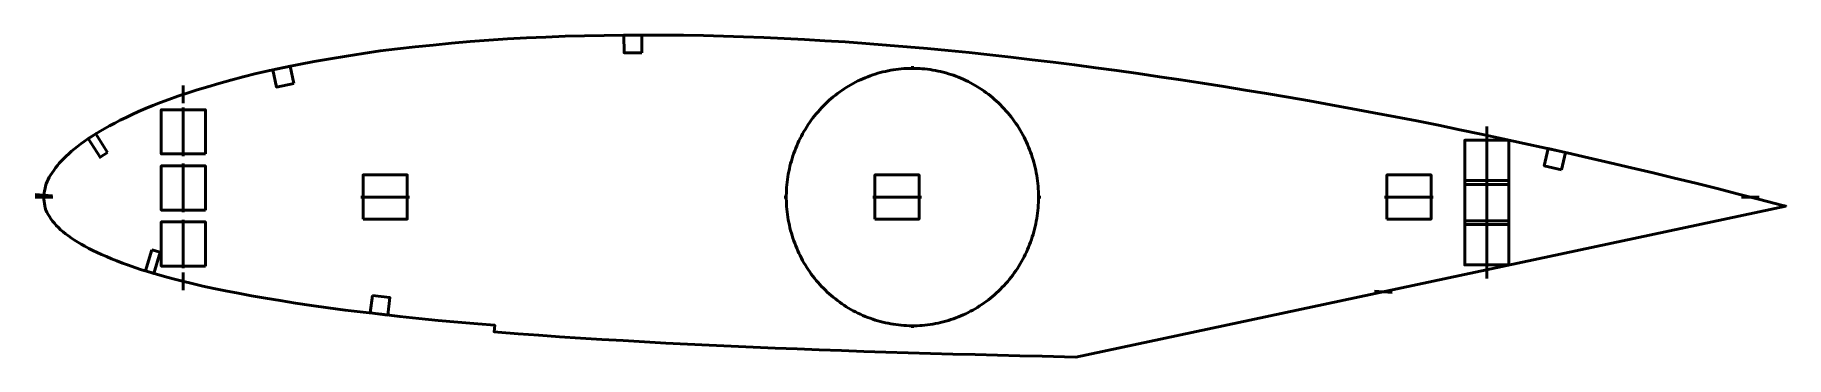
# Model space of a CAD drawing. Header units: metres. Extents: x -1 to 395, y 64 to 137.
import ezdxf

# ---------------------------------------------------------------- set-up
doc = ezdxf.new("R2010")
doc.units = ezdxf.units.M
doc.layers.add('Layer', color=1, linetype='Continuous', lineweight=50)

msp = doc.modelspace()

# ---------------------------------------------------------------- linework, layer by layer
at = {"layer": 'Layer'}
for p, q in [((197.58, 129.13), (197.58, 129.63)), ((32.58, 121.21), (32.58, 125.21)), ((32.58, 120.25), (32.58, 109.25)), ((327.58, 111.95), (327.58, 115.95)), ((327.58, 113.37), (327.58, 102.37)), ((32.58, 107.56), (32.58, 96.56)), ((327.58, 104.25), (327.58, 93.25)), ((3.02, 100.31), (-0.97, 100.6)), ((3.04, 100), (-0.96, 100)), ((83.77, 100), (72.77, 100)), ((169.04, 100), (168.54, 100)), ((199.6, 100), (188.6, 100)), ((226.12, 100), (226.62, 100)), ((315.44, 100), (304.44, 100)), ((385.16, 100), (389.16, 100)), ((327.58, 95.14), (327.58, 84.14)), ((32.58, 94.87), (32.58, 83.87)), ((327.58, 85.56), (327.58, 81.56)), ((32.58, 82.91), (32.58, 78.91)), ((302.14, 78.72), (306.13, 78.43)), ((197.58, 70.87), (197.58, 70.37))]:
    msp.add_line(p, q, dxfattribs=at)
for points in [[(395.26, 97.93), (395.26, 97.93), (394.22, 98.19), (389.38, 99.43), (384.54, 100.68), (379.7, 101.91), (374.86, 103.13), (370.02, 104.31), (365.17, 105.46), (360.3, 106.6), (355.44, 107.74), (350.59, 108.88), (345.74, 110), (340.89, 111.09), (336.03, 112.15), (331.17, 113.19), (326.3, 114.22), (321.45, 115.24), (316.59, 116.25), (311.74, 117.22), (306.88, 118.16), (302.01, 119.07), (297.15, 119.97), (292.29, 120.87), (287.44, 121.75), (282.59, 122.6), (277.74, 123.42), (272.89, 124.22), (268.04, 125), (263.19, 125.76), (258.35, 126.51), (253.52, 127.24), (248.7, 127.94), (243.87, 128.61), (239.06, 129.26), (234.24, 129.89), (229.44, 130.5), (224.65, 131.09), (219.88, 131.65), (215.13, 132.18), (210.4, 132.68), (205.69, 133.16), (201, 133.6), (196.33, 134.03), (191.67, 134.41), (187.02, 134.77), (182.38, 135.09), (177.75, 135.39), (173.13, 135.66), (168.53, 135.91), (163.95, 136.12), (159.37, 136.29), (154.81, 136.43), (150.27, 136.54), (145.74, 136.62), (141.23, 136.66), (136.74, 136.67), (132.27, 136.65), (127.82, 136.59), (123.4, 136.51), (119, 136.38), (114.63, 136.2), (110.28, 136), (105.98, 135.77), (101.71, 135.5), (97.49, 135.19), (93.3, 134.82), (89.16, 134.41), (85.08, 133.99), (81.07, 133.55), (77.13, 133.06), (73.27, 132.51), (69.49, 131.92), (65.8, 131.29), (62.21, 130.65), (58.73, 130), (55.38, 129.34), (52.16, 128.66), (49.07, 127.95), (46.12, 127.21), (43.31, 126.46), (40.64, 125.71), (38.11, 124.96), (35.72, 124.23), (33.45, 123.5), (31.33, 122.8), (29.33, 122.1), (27.46, 121.41), (25.69, 120.71), (24.03, 120.02), (22.47, 119.35), (21.01, 118.68), (19.62, 118.02), (18.32, 117.37), (17.08, 116.73), (15.92, 116.11), (14.82, 115.5), (13.78, 114.91), (12.8, 114.32), (11.88, 113.74), (11, 113.16), (10.17, 112.59), (9.38, 112.02), (8.65, 111.47), (7.95, 110.91), (7.29, 110.36), (6.67, 109.81), (6.08, 109.26), (5.53, 108.72), (5.02, 108.18), (4.53, 107.64), (4.08, 107.11), (3.66, 106.58), (3.27, 106.04), (2.91, 105.51), (2.56, 104.98), (2.25, 104.47), (1.98, 103.98), (1.76, 103.5), (1.58, 103.01), (1.42, 102.49), (1.29, 101.96), (1.17, 101.41), (1.08, 100.97), (1.02, 100.45), (1.04, 100.04), (1.06, 99.51), (1.09, 99), (1.14, 98.51), (1.22, 98.02), (1.34, 97.54), (1.5, 97.04), (1.71, 96.56), (1.97, 96.07), (2.28, 95.57), (2.62, 95.06), (3, 94.56), (3.4, 94.07), (3.84, 93.58), (4.32, 93.09), (4.83, 92.61), (5.37, 92.13), (5.96, 91.66), (6.59, 91.19), (7.25, 90.73), (7.95, 90.26), (8.7, 89.79), (9.49, 89.33), (10.31, 88.86), (11.18, 88.39), (12.1, 87.92), (13.07, 87.45), (14.1, 86.98), (15.18, 86.51), (16.33, 86.03), (17.54, 85.54), (18.82, 85.05), (20.18, 84.55), (21.61, 84.06), (23.14, 83.55), (24.76, 83.05), (26.5, 82.55), (28.35, 82.03), (30.31, 81.49), (32.39, 80.95), (34.62, 80.41), (36.98, 79.86), (39.5, 79.31), (42.17, 78.76), (45.01, 78.22), (48.03, 77.68), (51.19, 77.12), (54.51, 76.55), (57.98, 75.99), (61.6, 75.45), (65.36, 74.93), (69.25, 74.43), (73.28, 73.95), (77.4, 73.46), (81.62, 72.97), (85.91, 72.5), (90.29, 72.07), (94.74, 71.67), (99.27, 71.3), (103.05, 70.99), (102.93, 69.5), (103.73, 69.44), (108.35, 69.06), (113.03, 68.71), (117.74, 68.38), (122.49, 68.08), (127.28, 67.79), (132.09, 67.51), (136.94, 67.23), (141.81, 66.96), (146.7, 66.7), (151.62, 66.46), (156.56, 66.24), (161.51, 66.04), (166.49, 65.83), (171.48, 65.64), (176.49, 65.44), (181.51, 65.26), (186.55, 65.08), (191.59, 64.92), (196.65, 64.76), (201.7, 64.61), (206.76, 64.47), (211.81, 64.34), (216.85, 64.21), (221.89, 64.08), (226.92, 63.96), (234.58, 63.8), (395.26, 97.93)], [(226.12, 100), (226.11, 100.61), (226.09, 101.22), (226.06, 101.83), (226.02, 102.45), (225.96, 103.05), (225.89, 103.66), (225.81, 104.27), (225.71, 104.87), (225.61, 105.48), (225.49, 106.08), (225.36, 106.67), (225.21, 107.27), (225.06, 107.86), (224.89, 108.45), (224.71, 109.03), (224.52, 109.61), (224.31, 110.19), (224.1, 110.76), (223.87, 111.32), (223.63, 111.88), (223.38, 112.44), (223.12, 112.99), (222.85, 113.54), (222.56, 114.07), (222.27, 114.61), (221.96, 115.13), (221.65, 115.65), (221.32, 116.17), (220.98, 116.67), (220.63, 117.17), (220.27, 117.66), (219.9, 118.14), (219.53, 118.62), (219.14, 119.08), (218.74, 119.54), (218.33, 119.99), (217.92, 120.43), (217.49, 120.86), (217.06, 121.29), (216.61, 121.7), (216.16, 122.1), (215.7, 122.5), (215.24, 122.88), (214.76, 123.25), (214.28, 123.62), (213.79, 123.97), (213.29, 124.31), (212.79, 124.64), (212.28, 124.97), (211.76, 125.28), (211.24, 125.57), (210.71, 125.86), (210.17, 126.14), (209.63, 126.4), (209.09, 126.65), (208.53, 126.89), (207.98, 127.12), (207.42, 127.34), (206.85, 127.55), (206.28, 127.74), (205.71, 127.92), (205.13, 128.09), (204.55, 128.24), (203.97, 128.39), (203.38, 128.52), (202.8, 128.64), (202.21, 128.74), (201.61, 128.83), (201.02, 128.91), (200.42, 128.98), (199.82, 129.04), (199.23, 129.08), (198.63, 129.11), (198.03, 129.12), (197.43, 129.13), (196.83, 129.12), (196.23, 129.09), (195.63, 129.06), (195.03, 129.01), (194.44, 128.95), (193.84, 128.88), (193.25, 128.79), (192.66, 128.69), (192.07, 128.58), (191.48, 128.45), (190.89, 128.32), (190.31, 128.17), (189.73, 128), (189.16, 127.83), (188.59, 127.64), (188.02, 127.44), (187.46, 127.23), (186.9, 127.01), (186.35, 126.78), (185.8, 126.53), (185.25, 126.27), (184.72, 126), (184.18, 125.72), (183.66, 125.43), (183.14, 125.12), (182.62, 124.81), (182.11, 124.48), (181.61, 124.14), (181.12, 123.8), (180.63, 123.44), (180.16, 123.07), (179.68, 122.69), (179.22, 122.3), (178.77, 121.9), (178.32, 121.49), (177.88, 121.08), (177.45, 120.65), (177.03, 120.21), (176.62, 119.77), (176.22, 119.31), (175.82, 118.85), (175.44, 118.38), (175.07, 117.9), (174.7, 117.42), (174.35, 116.92), (174.01, 116.42), (173.67, 115.91), (173.35, 115.39), (173.04, 114.87), (172.74, 114.34), (172.45, 113.81), (172.17, 113.26), (171.9, 112.72), (171.65, 112.16), (171.4, 111.6), (171.17, 111.04), (170.95, 110.47), (170.74, 109.9), (170.54, 109.32), (170.35, 108.74), (170.18, 108.15), (170.02, 107.56), (169.87, 106.97), (169.73, 106.37), (169.61, 105.78), (169.49, 105.17), (169.39, 104.57), (169.31, 103.97), (169.23, 103.36), (169.17, 102.75), (169.12, 102.14), (169.08, 101.53), (169.05, 100.92), (169.04, 100.31), (169.04, 99.69), (169.05, 99.08), (169.08, 98.47), (169.12, 97.86), (169.17, 97.25), (169.23, 96.64), (169.31, 96.03), (169.39, 95.43), (169.49, 94.83), (169.61, 94.22), (169.73, 93.63), (169.87, 93.03), (170.02, 92.44), (170.18, 91.85), (170.35, 91.26), (170.54, 90.68), (170.74, 90.1), (170.95, 89.53), (171.17, 88.96), (171.4, 88.4), (171.65, 87.84), (171.9, 87.28), (172.17, 86.74), (172.45, 86.19), (172.74, 85.66), (173.04, 85.13), (173.35, 84.61), (173.67, 84.09), (174.01, 83.58), (174.35, 83.08), (174.7, 82.58), (175.07, 82.1), (175.44, 81.62), (175.82, 81.15), (176.22, 80.69), (176.62, 80.23), (177.03, 79.79), (177.45, 79.35), (177.88, 78.92), (178.32, 78.51), (178.77, 78.1), (179.22, 77.7), (179.68, 77.31), (180.16, 76.93), (180.63, 76.56), (181.12, 76.2), (181.61, 75.86), (182.11, 75.52), (182.62, 75.19), (183.14, 74.88), (183.66, 74.57), (184.18, 74.28), (184.72, 74), (185.25, 73.73), (185.8, 73.47), (186.35, 73.22), (186.9, 72.99), (187.46, 72.77), (188.02, 72.56), (188.59, 72.36), (189.16, 72.17), (189.73, 72), (190.31, 71.83), (190.89, 71.68), (191.48, 71.55), (192.07, 71.42), (192.66, 71.31), (193.25, 71.21), (193.84, 71.12), (194.44, 71.05), (195.03, 70.99), (195.63, 70.94), (196.23, 70.91), (196.83, 70.88), (197.43, 70.87), (198.03, 70.88), (198.63, 70.89), (199.23, 70.92), (199.82, 70.96), (200.42, 71.02), (201.02, 71.09), (201.61, 71.17), (202.21, 71.26), (202.8, 71.36), (203.38, 71.48), (203.97, 71.61), (204.55, 71.76), (205.13, 71.91), (205.71, 72.08), (206.28, 72.26), (206.85, 72.45), (207.42, 72.66), (207.98, 72.88), (208.53, 73.11), (209.09, 73.35), (209.63, 73.6), (210.17, 73.86), (210.71, 74.14), (211.24, 74.43), (211.76, 74.72), (212.28, 75.03), (212.79, 75.36), (213.29, 75.69), (213.79, 76.03), (214.28, 76.38), (214.76, 76.75), (215.24, 77.12), (215.7, 77.5), (216.16, 77.9), (216.61, 78.3), (217.06, 78.71), (217.49, 79.14), (217.92, 79.57), (218.33, 80.01), (218.74, 80.46), (219.14, 80.92), (219.53, 81.38), (219.9, 81.86), (220.27, 82.34), (220.63, 82.83), (220.98, 83.33), (221.32, 83.83), (221.65, 84.35), (221.96, 84.87), (222.27, 85.39), (222.56, 85.93), (222.85, 86.46), (223.12, 87.01), (223.38, 87.56), (223.63, 88.12), (223.87, 88.68), (224.1, 89.24), (224.31, 89.81), (224.52, 90.39), (224.71, 90.97), (224.89, 91.55), (225.06, 92.14), (225.21, 92.73), (225.36, 93.33), (225.49, 93.92), (225.61, 94.52), (225.71, 95.13), (225.81, 95.73), (225.89, 96.34), (225.96, 96.95), (226.02, 97.55), (226.06, 98.17), (226.09, 98.78), (226.11, 99.39), (226.12, 100)]]:
    msp.add_lwpolyline(points, close=True, dxfattribs=at)
for points in [[(136.32, 132.67), (132.32, 132.65), (132.31, 136.65), (136.31, 136.67), (136.32, 132.67)], [(57.62, 125.73), (53.71, 124.9), (52.88, 128.81), (56.79, 129.64), (57.62, 125.73)], [(37.58, 109.75), (27.58, 109.75), (27.58, 119.75), (37.58, 119.75), (37.58, 109.75)], [(15.44, 110.07), (13.75, 109.01), (11.09, 113.24), (12.78, 114.31), (15.44, 110.07)], [(332.58, 102.87), (322.58, 102.87), (322.58, 112.87), (332.58, 112.87), (332.58, 102.87)], [(344.45, 106.19), (340.55, 107.07), (341.43, 110.97), (345.33, 110.09), (344.45, 106.19)], [(37.58, 97.06), (27.58, 97.06), (27.58, 107.06), (37.58, 107.06), (37.58, 97.06)], [(73.27, 95), (73.27, 105), (83.27, 105), (83.27, 95), (73.27, 95)], [(189.1, 95), (189.1, 105), (199.1, 105), (199.1, 95), (189.1, 95)], [(304.94, 95), (304.94, 105), (314.94, 105), (314.94, 95), (304.94, 95)], [(332.58, 93.75), (322.58, 93.75), (322.58, 103.75), (332.58, 103.75), (332.58, 93.75)], [(37.58, 84.37), (27.58, 84.37), (27.58, 94.37), (37.58, 94.37), (37.58, 84.37)], [(332.58, 84.64), (322.58, 84.64), (322.58, 94.64), (332.58, 94.64), (332.58, 84.64)], [(25.43, 88.07), (27.35, 87.51), (25.95, 82.71), (24.03, 83.27), (25.43, 88.07)], [(75.37, 77.73), (79.34, 77.26), (78.87, 73.29), (74.9, 73.76), (75.37, 77.73)]]:
    msp.add_lwpolyline(points, dxfattribs=at)

doc.saveas('drawing.dxf')
